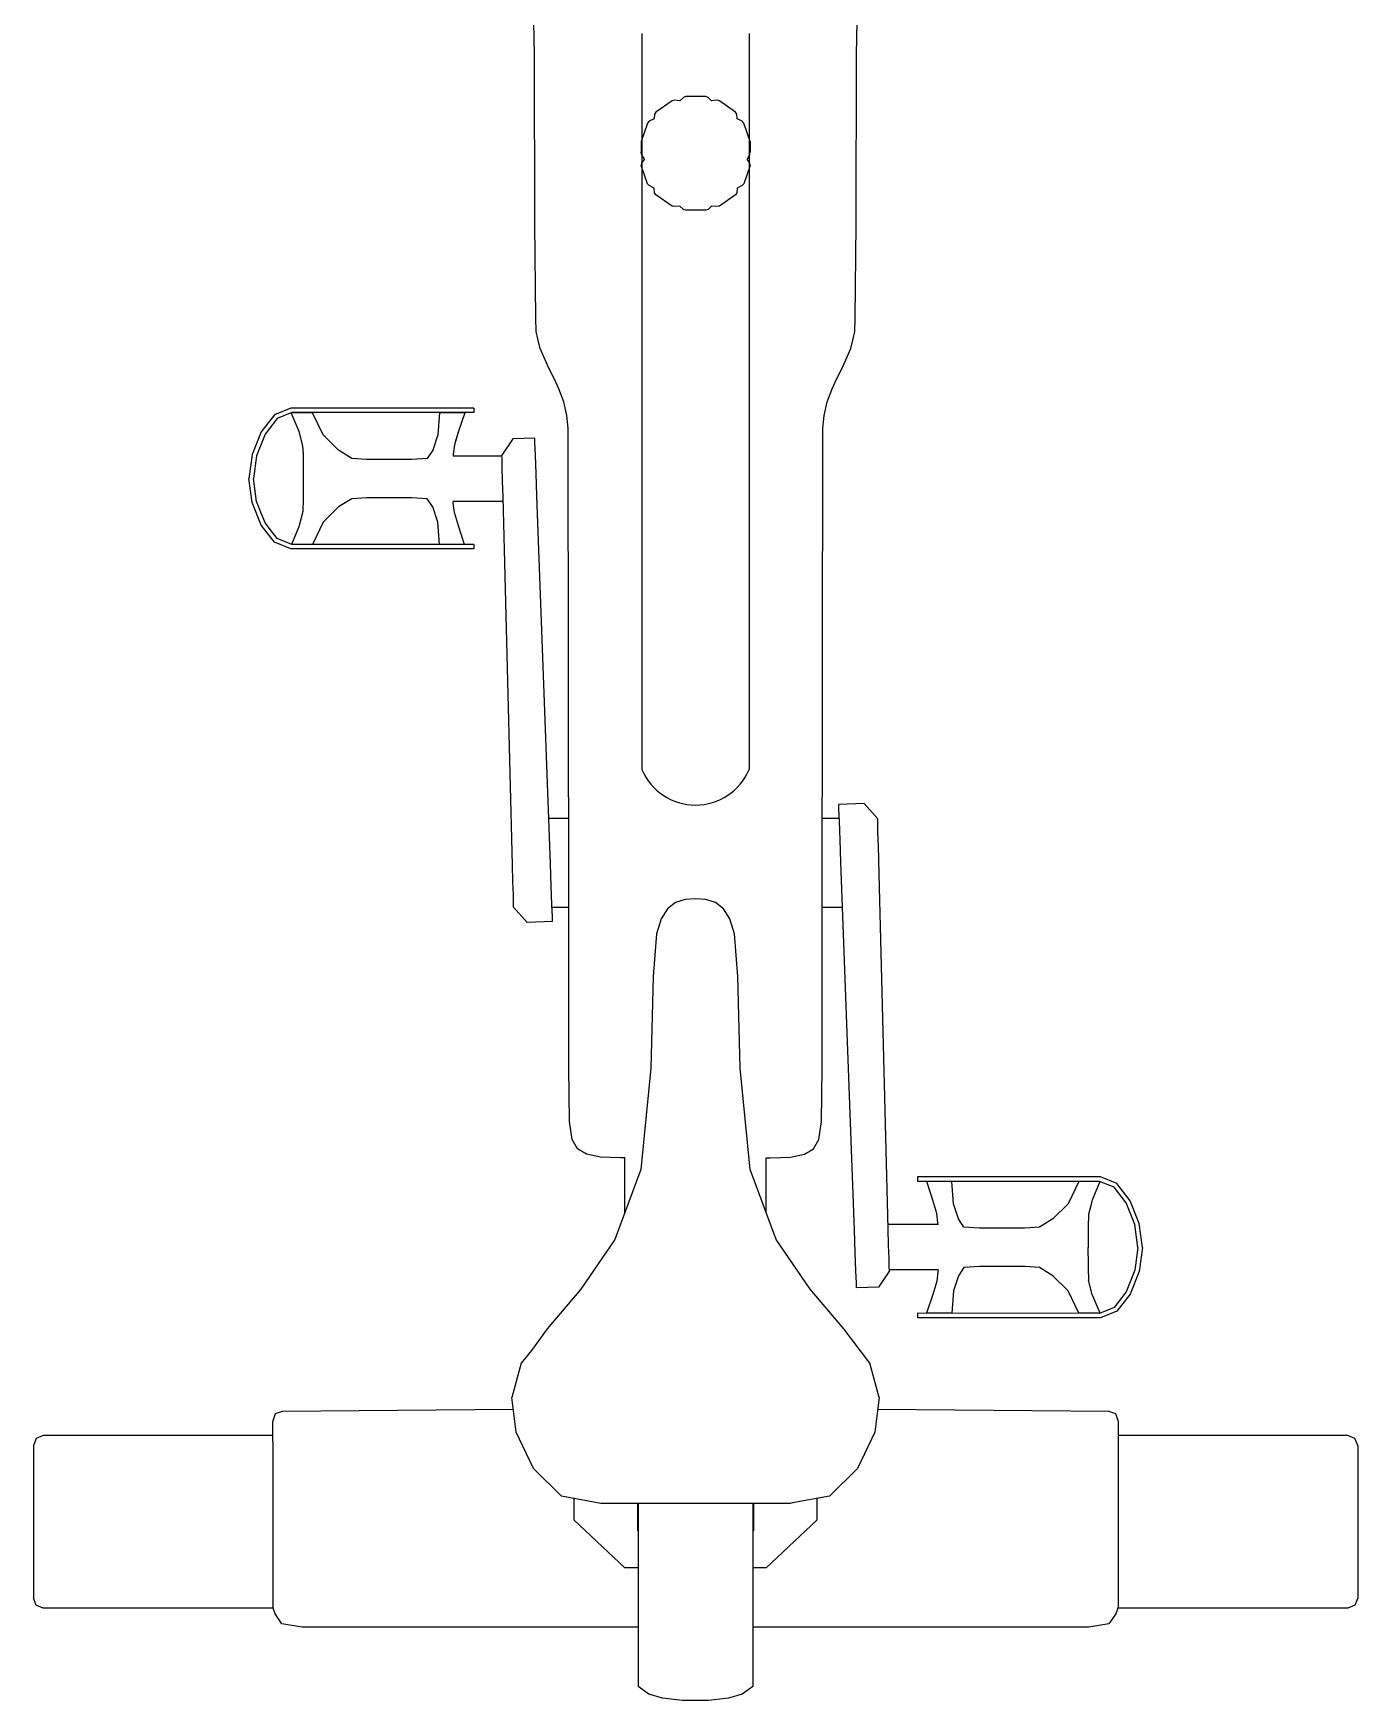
# Model space of a CAD drawing. Header units: millimetres. Extents: x 61345 to 69644, y 9491 to 29385.
# Drawn here: x 66871 to 66930.1, y 11971.1 to 12045.5 of the extents above; entities that cross this region are included whole.
import ezdxf

# ---------------------------------------------------------------- set-up
doc = ezdxf.new("R2010")
doc.units = ezdxf.units.MM
doc.layers.add('Plan Archi', color=8, linetype='Continuous')

msp = doc.modelspace()

# ---------------------------------------------------------------- linework, layer by layer
at = {"layer": 'Plan Archi'}
for p, q in [((66898.117, 12045.497), (66898.117, 12043.954)), ((66902.906, 12045.497), (66902.906, 12043.954)), ((66898.117, 12043.954), (66898.117, 12012.642)), ((66902.906, 12043.954), (66902.906, 12012.642)), ((66899.468, 12042.489), (66898.742, 12041.983)), ((66899.576, 12042.515), (66899.468, 12042.489)), ((66899.814, 12042.486), (66899.576, 12042.515)), ((66899.973, 12042.638), (66899.814, 12042.486)), ((66900.073, 12042.677), (66899.973, 12042.638)), ((66900.971, 12042.677), (66900.073, 12042.677)), ((66901.071, 12042.638), (66900.971, 12042.677)), ((66901.229, 12042.486), (66901.071, 12042.638)), ((66901.468, 12042.515), (66901.229, 12042.486)), ((66901.576, 12042.489), (66901.468, 12042.515)), ((66902.302, 12041.983), (66901.576, 12042.489)), ((66898.67, 12041.689), (66898.443, 12041.572)), ((66898.688, 12041.896), (66898.67, 12041.689)), ((66898.742, 12041.983), (66898.688, 12041.896)), ((66902.356, 12041.896), (66902.302, 12041.983)), ((66902.374, 12041.689), (66902.356, 12041.896)), ((66902.601, 12041.572), (66902.374, 12041.689)), ((66898.367, 12041.489), (66898.09, 12040.671)), ((66898.117, 12040.938), (66898.117, 12040.751)), ((66898.443, 12041.572), (66898.367, 12041.489)), ((66902.676, 12041.489), (66902.601, 12041.572)), ((66902.954, 12040.671), (66902.676, 12041.489)), ((66902.906, 12040.938), (66902.906, 12040.811)), ((66898.09, 12040.671), (66898.09, 12040.216)), ((66898.103, 12040.105), (66898.09, 12040.216)), ((66902.954, 12040.216), (66902.912, 12040.147)), ((66902.954, 12040.671), (66902.954, 12040.216)), ((66898.103, 12039.705), (66898.09, 12039.605)), ((66898.367, 12038.787), (66898.09, 12039.605)), ((66898.233, 12039.878), (66898.103, 12040.105)), ((66898.233, 12039.878), (66898.103, 12039.705)), ((66902.954, 12039.605), (66902.676, 12038.787)), ((66902.94, 12040.105), (66902.811, 12039.878)), ((66902.94, 12039.705), (66902.811, 12039.878)), ((66902.94, 12040.105), (66902.912, 12040.147)), ((66902.954, 12039.605), (66902.94, 12039.705)), ((66898.443, 12038.704), (66898.367, 12038.787)), ((66898.67, 12038.588), (66898.443, 12038.704)), ((66902.601, 12038.704), (66902.374, 12038.588)), ((66902.676, 12038.787), (66902.601, 12038.704)), ((66898.688, 12038.38), (66898.67, 12038.588)), ((66898.742, 12038.293), (66898.688, 12038.38)), ((66899.468, 12037.787), (66898.742, 12038.293)), ((66902.302, 12038.293), (66901.576, 12037.787)), ((66902.356, 12038.38), (66902.302, 12038.293)), ((66902.374, 12038.588), (66902.356, 12038.38)), ((66899.576, 12037.762), (66899.468, 12037.787)), ((66899.814, 12037.79), (66899.576, 12037.762)), ((66899.973, 12037.638), (66899.814, 12037.79)), ((66900.073, 12037.599), (66899.973, 12037.638)), ((66900.971, 12037.599), (66900.073, 12037.599)), ((66901.071, 12037.638), (66900.971, 12037.599)), ((66901.229, 12037.79), (66901.071, 12037.638)), ((66901.468, 12037.762), (66901.229, 12037.79)), ((66901.576, 12037.787), (66901.468, 12037.762)), ((66881.719, 12028.472), (66881.123, 12027.712)), ((66881.841, 12028.31), (66881.299, 12027.611)), ((66882.449, 12028.77), (66881.719, 12028.472)), ((66882.488, 12028.571), (66881.841, 12028.31)), ((66890.621, 12028.77), (66882.449, 12028.77)), ((66882.586, 12028.563), (66882.468, 12028.563)), ((66882.812, 12027.727), (66882.468, 12028.563)), ((66890.621, 12028.567), (66882.488, 12028.571)), ((66882.938, 12028.563), (66882.586, 12028.563)), ((66883.291, 12028.563), (66882.938, 12028.563)), ((66883.408, 12028.563), (66883.291, 12028.563)), ((66883.888, 12027.569), (66883.408, 12028.563)), ((66889.086, 12028.563), (66889.011, 12027.569)), ((66889.226, 12028.563), (66889.086, 12028.563)), ((66889.646, 12028.563), (66889.226, 12028.563)), ((66890.067, 12028.563), (66889.646, 12028.563)), ((66890.207, 12028.563), (66889.93, 12027.733)), ((66890.207, 12028.563), (66890.061, 12028.133)), ((66890.207, 12028.563), (66890.067, 12028.563)), ((66890.621, 12028.77), (66890.621, 12028.567)), ((66881.123, 12027.712), (66880.72, 12026.695)), ((66881.299, 12027.611), (66880.917, 12026.643)), ((66882.818, 12027.709), (66882.812, 12027.727)), ((66882.979, 12027.089), (66882.813, 12027.727)), ((66884.571, 12026.89), (66883.888, 12027.569)), ((66889.011, 12027.569), (66888.779, 12026.89)), ((66889.93, 12027.733), (66889.757, 12027.137)), ((66889.93, 12027.733), (66889.828, 12027.397)), ((66890.061, 12028.133), (66889.93, 12027.733)), ((66883.001, 12026.928), (66882.979, 12027.089)), ((66883.003, 12026.788), (66883.001, 12026.928)), ((66883.003, 12026.788), (66883.003, 12026.736)), ((66885.164, 12026.527), (66884.571, 12026.89)), ((66888.779, 12026.89), (66888.54, 12026.527)), ((66889.757, 12027.137), (66889.701, 12026.719)), ((66889.828, 12027.397), (66889.757, 12027.137)), ((66892.36, 12027.395), (66891.873, 12026.666)), ((66893.335, 12027.431), (66892.36, 12027.395)), ((66893.343, 12027.228), (66893.335, 12027.431)), ((66893.363, 12026.674), (66893.343, 12027.228)), ((66880.72, 12026.695), (66880.573, 12025.626)), ((66880.917, 12026.643), (66880.776, 12025.626)), ((66883.003, 12026.736), (66883.003, 12024.713)), ((66885.83, 12026.481), (66885.164, 12026.527)), ((66887.848, 12026.481), (66885.83, 12026.481)), ((66888.54, 12026.527), (66887.848, 12026.481)), ((66889.701, 12026.719), (66889.7, 12026.631)), ((66891.874, 12026.631), (66889.7, 12026.631)), ((66889.701, 12026.719), (66889.701, 12026.631)), ((66891.877, 12026.519), (66891.873, 12026.666)), ((66891.888, 12026.118), (66891.877, 12026.519)), ((66891.903, 12025.522), (66891.888, 12026.118)), ((66893.393, 12025.854), (66893.363, 12026.674)), ((66880.72, 12024.557), (66880.573, 12025.626)), ((66880.917, 12024.608), (66880.776, 12025.626)), ((66891.922, 12024.791), (66891.903, 12025.522)), ((66893.43, 12024.85), (66893.393, 12025.854)), ((66881.123, 12023.54), (66880.72, 12024.557)), ((66881.299, 12023.641), (66880.917, 12024.608)), ((66883.003, 12024.713), (66882.981, 12024.159)), ((66885.164, 12024.718), (66884.571, 12024.356)), ((66885.83, 12024.764), (66885.164, 12024.718)), ((66887.848, 12024.764), (66885.83, 12024.764)), ((66888.54, 12024.718), (66887.848, 12024.764)), ((66888.779, 12024.356), (66888.54, 12024.718)), ((66889.701, 12024.526), (66889.7, 12024.602)), ((66891.927, 12024.602), (66889.7, 12024.602)), ((66889.701, 12024.526), (66889.701, 12024.602)), ((66892.346, 12008.373), (66891.922, 12024.791)), ((66894.037, 12008.433), (66893.43, 12024.85)), ((66882.979, 12024.156), (66882.818, 12023.536)), ((66882.983, 12024.184), (66882.979, 12024.156)), ((66884.571, 12024.356), (66883.888, 12023.677)), ((66889.011, 12023.677), (66888.779, 12024.356)), ((66889.757, 12024.109), (66889.701, 12024.526)), ((66889.93, 12023.512), (66889.757, 12024.109)), ((66898.117, 12023.824), (66898.117, 12012.939)), ((66881.719, 12022.78), (66881.123, 12023.54)), ((66881.841, 12022.942), (66881.299, 12023.641)), ((66882.653, 12023.113), (66882.47, 12022.687)), ((66882.812, 12023.518), (66882.653, 12023.113)), ((66883.888, 12023.677), (66883.408, 12022.682)), ((66889.086, 12022.683), (66889.011, 12023.677)), ((66890.206, 12022.684), (66889.93, 12023.512)), ((66882.449, 12022.481), (66881.719, 12022.78)), ((66882.488, 12022.68), (66881.841, 12022.942)), ((66890.621, 12022.481), (66882.449, 12022.481)), ((66882.586, 12022.682), (66882.484, 12022.682)), ((66890.621, 12022.684), (66882.488, 12022.68)), ((66882.938, 12022.682), (66882.586, 12022.682)), ((66883.291, 12022.682), (66882.938, 12022.682)), ((66883.408, 12022.682), (66883.291, 12022.682)), ((66890.621, 12022.684), (66890.621, 12022.481)), ((66894.851, 12010.454), (66893.962, 12010.454)), ((66906.929, 12010.454), (66906.173, 12010.454)), ((66908.039, 12011.122), (66906.906, 12011.08)), ((66906.913, 12010.877), (66906.906, 12011.08)), ((66906.934, 12010.323), (66906.913, 12010.877)), ((66908.644, 12010.433), (66908.039, 12011.122)), ((66908.648, 12010.286), (66908.644, 12010.433)), ((66906.964, 12009.503), (66906.934, 12010.323)), ((66908.658, 12009.885), (66908.648, 12010.286)), ((66908.668, 12009.486), (66908.658, 12009.885)), ((66907.001, 12008.499), (66906.964, 12009.503)), ((66908.669, 12009.45), (66908.668, 12009.486)), ((66908.674, 12009.289), (66908.669, 12009.45)), ((66908.692, 12008.559), (66908.674, 12009.289)), ((66892.364, 12007.643), (66892.346, 12008.373)), ((66894.074, 12007.429), (66894.037, 12008.433)), ((66907.608, 11992.082), (66907.001, 12008.499)), ((66909.116, 11992.14), (66908.692, 12008.559)), ((66892.38, 12007.047), (66892.364, 12007.643)), ((66892.39, 12006.646), (66892.38, 12007.047)), ((66894.104, 12006.609), (66894.074, 12007.429)), ((66899.622, 12006.694), (66899.265, 12006.425)), ((66900.049, 12006.832), (66899.622, 12006.694)), ((66900.512, 12006.869), (66900.049, 12006.832)), ((66900.974, 12006.832), (66900.512, 12006.869)), ((66901.401, 12006.694), (66900.974, 12006.832)), ((66901.758, 12006.425), (66901.401, 12006.694)), ((66892.394, 12006.499), (66892.39, 12006.646)), ((66892.999, 12005.81), (66892.394, 12006.499)), ((66894.125, 12006.055), (66894.104, 12006.609)), ((66894.851, 12006.478), (66894.109, 12006.478)), ((66894.132, 12005.852), (66894.125, 12006.055)), ((66898.98, 12005.977), (66898.767, 12005.298)), ((66899.265, 12006.425), (66898.98, 12005.977)), ((66902.044, 12005.977), (66901.758, 12006.425)), ((66902.256, 12005.298), (66902.044, 12005.977)), ((66907.076, 12006.478), (66906.173, 12006.478)), ((66894.132, 12005.852), (66892.999, 12005.81)), ((66898.767, 12005.298), (66898.616, 12003.402)), ((66902.408, 12003.402), (66902.256, 12005.298)), ((66898.616, 12003.402), (66898.512, 11999.301)), ((66902.512, 11999.301), (66902.408, 12003.402)), ((66898.512, 11999.301), (66898.071, 11994.79)), ((66902.952, 11994.79), (66902.512, 11999.301)), ((66898.071, 11994.79), (66896.909, 11991.664)), ((66904.115, 11991.664), (66902.952, 11994.79)), ((66918.589, 11994.451), (66910.417, 11994.451)), ((66910.417, 11994.451), (66910.417, 11994.248)), ((66918.55, 11994.252), (66910.417, 11994.248)), ((66911.108, 11993.42), (66910.832, 11994.248)), ((66912.027, 11993.255), (66911.952, 11994.249)), ((66917.63, 11994.25), (66917.15, 11993.255)), ((66917.747, 11994.25), (66917.63, 11994.25)), ((66918.1, 11994.25), (66917.747, 11994.25)), ((66918.452, 11994.25), (66918.1, 11994.25)), ((66918.568, 11994.244), (66918.226, 11993.414)), ((66918.554, 11994.25), (66918.452, 11994.25)), ((66919.197, 11993.99), (66918.55, 11994.252)), ((66919.319, 11994.152), (66918.589, 11994.451)), ((66919.915, 11993.392), (66919.319, 11994.152)), ((66911.281, 11992.823), (66911.108, 11993.42)), ((66918.22, 11993.395), (66918.059, 11992.776)), ((66919.74, 11993.291), (66919.197, 11993.99)), ((66920.318, 11992.375), (66919.915, 11993.392)), ((66911.337, 11992.406), (66911.281, 11992.823)), ((66912.259, 11992.576), (66912.027, 11993.255)), ((66912.498, 11992.214), (66912.259, 11992.576)), ((66916.467, 11992.576), (66915.874, 11992.214)), ((66917.15, 11993.255), (66916.467, 11992.576)), ((66918.057, 11992.772), (66918.035, 11992.219)), ((66918.059, 11992.776), (66918.055, 11992.748)), ((66920.122, 11992.324), (66919.74, 11993.291)), ((66907.645, 11991.078), (66907.608, 11992.082)), ((66911.338, 11992.329), (66909.111, 11992.329)), ((66909.135, 11991.41), (66909.116, 11992.14)), ((66911.337, 11992.329), (66911.337, 11992.406)), ((66911.338, 11992.329), (66911.337, 11992.406)), ((66913.19, 11992.167), (66912.498, 11992.214)), ((66915.208, 11992.167), (66913.19, 11992.167)), ((66915.874, 11992.214), (66915.208, 11992.167)), ((66918.035, 11992.219), (66918.035, 11991.814)), ((66918.035, 11992.219), (66918.035, 11992.099)), ((66918.035, 11991.814), (66918.035, 11991.309)), ((66920.262, 11991.306), (66920.122, 11992.324)), ((66920.465, 11991.306), (66920.318, 11992.375)), ((66896.909, 11991.664), (66895.394, 11989.448)), ((66905.63, 11989.448), (66904.115, 11991.664)), ((66907.675, 11990.258), (66907.645, 11991.078)), ((66909.151, 11990.814), (66909.135, 11991.41)), ((66918.044, 11990.926), (66918.035, 11991.309)), ((66920.262, 11991.306), (66920.122, 11990.289)), ((66920.465, 11991.306), (66920.318, 11990.237)), ((66909.161, 11990.413), (66909.151, 11990.814)), ((66909.165, 11990.266), (66909.161, 11990.413)), ((66912.498, 11990.404), (66912.259, 11990.042)), ((66913.19, 11990.451), (66912.498, 11990.404)), ((66915.208, 11990.451), (66913.19, 11990.451)), ((66915.874, 11990.404), (66915.208, 11990.451)), ((66916.467, 11990.042), (66915.874, 11990.404)), ((66918.044, 11990.926), (66918.044, 11990.609)), ((66918.044, 11990.609), (66918.044, 11990.424)), ((66918.044, 11990.424), (66918.044, 11990.365)), ((66918.044, 11990.365), (66918.059, 11989.843)), ((66907.696, 11989.704), (66907.675, 11990.258)), ((66907.703, 11989.501), (66907.696, 11989.704)), ((66909.165, 11990.266), (66908.678, 11989.537)), ((66911.338, 11990.301), (66909.164, 11990.301)), ((66911.281, 11989.795), (66911.108, 11989.199)), ((66911.337, 11990.213), (66911.281, 11989.795)), ((66911.338, 11990.301), (66911.337, 11990.213)), ((66911.338, 11990.301), (66911.337, 11990.213)), ((66912.259, 11990.042), (66912.027, 11989.363)), ((66917.15, 11989.363), (66916.467, 11990.042)), ((66918.225, 11989.205), (66918.059, 11989.843)), ((66920.122, 11990.289), (66919.74, 11989.321)), ((66920.318, 11990.237), (66919.915, 11989.22)), ((66895.394, 11989.448), (66893.894, 11987.666)), ((66907.129, 11987.666), (66905.63, 11989.448)), ((66908.678, 11989.537), (66907.703, 11989.501)), ((66911.108, 11989.199), (66910.831, 11988.368)), ((66912.027, 11989.363), (66911.952, 11988.368)), ((66917.63, 11988.368), (66917.15, 11989.363)), ((66918.226, 11989.205), (66918.22, 11989.223)), ((66918.57, 11988.368), (66918.226, 11989.205)), ((66919.74, 11989.321), (66919.197, 11988.622)), ((66919.915, 11989.22), (66919.319, 11988.46)), ((66918.55, 11988.361), (66910.417, 11988.364)), ((66910.417, 11988.364), (66910.417, 11988.162)), ((66918.589, 11988.162), (66910.417, 11988.162)), ((66910.971, 11988.368), (66910.831, 11988.368)), ((66911.392, 11988.368), (66910.971, 11988.368)), ((66911.812, 11988.368), (66911.392, 11988.368)), ((66911.952, 11988.368), (66911.812, 11988.368)), ((66917.747, 11988.368), (66917.63, 11988.368)), ((66918.1, 11988.368), (66917.747, 11988.368)), ((66918.452, 11988.368), (66918.1, 11988.368)), ((66918.57, 11988.368), (66918.452, 11988.368)), ((66919.197, 11988.622), (66918.55, 11988.361)), ((66919.319, 11988.46), (66918.589, 11988.162)), ((66893.894, 11987.666), (66893.19, 11986.704)), ((66908.299, 11986.136), (66907.129, 11987.666)), ((66893.19, 11986.704), (66892.724, 11986.136)), ((66892.724, 11986.136), (66892.306, 11984.61)), ((66908.718, 11984.61), (66908.299, 11986.136)), ((66892.512, 11983.058), (66892.306, 11984.61)), ((66908.718, 11984.61), (66908.511, 11983.058)), ((66881.753, 11983.879), (66881.65, 11983.569)), ((66882.06, 11983.984), (66881.753, 11983.879)), ((66892.377, 11984.073), (66882.06, 11983.984)), ((66918.963, 11983.984), (66908.646, 11984.073)), ((66919.271, 11983.879), (66918.963, 11983.984)), ((66919.373, 11983.569), (66919.271, 11983.879)), ((66871.396, 11982.912), (66871.082, 11982.782)), ((66881.65, 11982.912), (66871.396, 11982.912)), ((66881.65, 11983.569), (66881.65, 11983.516)), ((66881.65, 11982.626), (66881.65, 11983.516)), ((66893.28, 11981.443), (66892.512, 11983.058)), ((66908.511, 11983.058), (66907.744, 11981.443)), ((66919.373, 11983.569), (66919.373, 11983.516)), ((66919.373, 11983.516), (66919.373, 11982.626)), ((66929.628, 11982.912), (66919.373, 11982.912)), ((66929.942, 11982.782), (66929.628, 11982.912)), ((66871.082, 11982.782), (66870.952, 11982.468)), ((66870.952, 11982.468), (66870.952, 11982.208)), ((66870.952, 11982.208), (66870.952, 11981.469)), ((66881.65, 11982.626), (66881.65, 11981.066)), ((66919.373, 11982.626), (66919.373, 11981.066)), ((66930.072, 11982.468), (66929.942, 11982.782)), ((66930.072, 11982.468), (66930.072, 11982.208)), ((66930.072, 11982.208), (66930.072, 11981.469)), ((66870.952, 11981.469), (66870.952, 11980.363)), ((66894.525, 11980.209), (66893.28, 11981.443)), ((66907.744, 11981.443), (66906.499, 11980.209)), ((66930.072, 11981.469), (66930.072, 11980.363)), ((66881.65, 11981.066), (66881.65, 11979.127)), ((66919.373, 11981.066), (66919.373, 11979.127)), ((66870.952, 11980.363), (66870.952, 11979.058)), ((66896.293, 11979.882), (66894.525, 11980.209)), ((66895.093, 11979.124), (66895.093, 11980.104)), ((66906.499, 11980.209), (66904.84, 11979.898)), ((66905.93, 11980.102), (66905.93, 11979.124)), ((66930.072, 11980.363), (66930.072, 11979.058)), ((66898.035, 11979.882), (66896.293, 11979.882)), ((66897.918, 11979.882), (66897.918, 11978.654)), ((66897.958, 11979.882), (66897.958, 11976.791)), ((66899.374, 11979.882), (66898.035, 11979.882)), ((66900.512, 11979.882), (66899.374, 11979.882)), ((66901.65, 11979.882), (66900.512, 11979.882)), ((66902.989, 11979.882), (66901.65, 11979.882)), ((66904.731, 11979.882), (66902.989, 11979.882)), ((66903.065, 11979.882), (66903.065, 11976.791)), ((66903.105, 11979.882), (66903.105, 11978.654)), ((66904.84, 11979.898), (66904.731, 11979.882)), ((66870.952, 11979.058), (66870.952, 11977.753)), ((66881.65, 11979.127), (66881.65, 11977.172)), ((66897.353, 11977.002), (66895.093, 11979.124)), ((66897.958, 11978.654), (66897.918, 11978.654)), ((66903.105, 11978.654), (66903.065, 11978.654)), ((66905.93, 11979.124), (66903.67, 11977.002)), ((66919.373, 11979.127), (66919.373, 11977.172)), ((66930.072, 11979.058), (66930.072, 11977.753)), ((66870.952, 11977.753), (66870.952, 11976.647)), ((66930.072, 11977.753), (66930.072, 11976.647)), ((66881.65, 11977.172), (66881.65, 11975.569)), ((66897.958, 11977.002), (66897.353, 11977.002)), ((66903.67, 11977.002), (66903.065, 11977.002)), ((66919.373, 11977.172), (66919.373, 11975.569)), ((66870.952, 11976.647), (66870.952, 11975.908)), ((66897.958, 11976.791), (66897.958, 11971.705)), ((66903.065, 11976.791), (66903.065, 11971.705)), ((66930.072, 11976.647), (66930.072, 11975.908)), ((66870.952, 11975.908), (66870.952, 11975.649)), ((66871.082, 11975.335), (66870.952, 11975.649)), ((66881.65, 11975.569), (66881.65, 11975.243)), ((66881.65, 11975.568), (66881.65, 11975.565)), ((66919.373, 11975.569), (66919.373, 11975.243)), ((66919.373, 11975.568), (66919.373, 11975.565)), ((66930.072, 11975.649), (66929.942, 11975.335)), ((66930.072, 11975.908), (66930.072, 11975.649)), ((66871.396, 11975.205), (66871.082, 11975.335)), ((66881.664, 11975.205), (66871.396, 11975.205)), ((66881.753, 11974.949), (66881.65, 11975.243)), ((66882.052, 11974.509), (66881.753, 11974.949)), ((66919.271, 11974.949), (66918.971, 11974.509)), ((66919.373, 11975.243), (66919.271, 11974.949)), ((66929.628, 11975.205), (66919.36, 11975.205)), ((66929.942, 11975.335), (66929.628, 11975.205)), ((66882.949, 11974.361), (66882.052, 11974.509)), ((66897.353, 11974.361), (66882.949, 11974.361)), ((66897.958, 11974.356), (66897.353, 11974.361)), ((66903.67, 11974.361), (66903.065, 11974.356)), ((66918.075, 11974.361), (66903.67, 11974.361)), ((66918.971, 11974.509), (66918.075, 11974.361)), ((66898.427, 11971.371), (66897.958, 11971.705)), ((66899.043, 11971.185), (66898.427, 11971.371)), ((66899.931, 11971.074), (66899.043, 11971.185)), ((66901.093, 11971.074), (66899.931, 11971.074)), ((66901.98, 11971.185), (66901.093, 11971.074)), ((66902.596, 11971.371), (66901.98, 11971.185)), ((66903.065, 11971.705), (66902.596, 11971.371))]:
    msp.add_line(p, q, dxfattribs=at)
for points in [[(66897.353, 11992.859), (66897.353, 11995.3), (66897.181, 11995.3), (66896.724, 11995.321), (66896.267, 11995.341), (66895.644, 11995.463), (66895.248, 11995.708), (66895.009, 11996.116), (66894.89, 11996.923), (66894.851, 11999.322), (66894.851, 12005.895), (66894.829, 12027.877), (66894.764, 12028.441), (66894.634, 12029.052), (66894.417, 12029.635), (66894.204, 12030.091), (66893.962, 12030.55), (66893.583, 12031.437), (66893.468, 12031.867), (66893.401, 12032.196), (66893.391, 12032.792), (66893.336, 12036.961), (66893.324, 12044.549), (66893.196, 12051.136)], [(66903.67, 11992.859), (66903.67, 11995.3), (66903.842, 11995.3), (66904.3, 11995.321), (66904.757, 11995.341), (66905.379, 11995.463), (66905.776, 11995.708), (66906.014, 11996.116), (66906.133, 11996.923), (66906.173, 11999.322), (66906.173, 12005.895), (66906.194, 12027.877), (66906.259, 12028.441), (66906.389, 12029.052), (66906.606, 12029.635), (66906.819, 12030.091), (66907.061, 12030.55), (66907.441, 12031.437), (66907.556, 12031.867), (66907.622, 12032.196), (66907.633, 12032.792), (66907.688, 12036.961), (66907.7, 12044.549), (66907.828, 12051.136)]]:
    msp.add_lwpolyline(points, dxfattribs=at)
msp.add_arc((66900.512, 12013.652), 2.599, 202.87113, 337.12887, dxfattribs=at)

doc.saveas('drawing.dxf')
